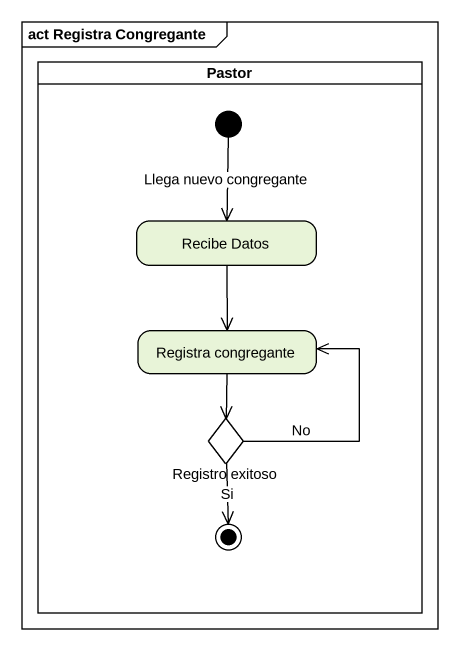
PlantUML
@startuml
mainframe act Registra Congregante
hide empty description
state Pastor <<partition>> {
  state "Recibe Datos" as Recibe_Datos
  state "Registra congregante" as Registra_congregante
  state "Registro exitoso" as Registro_exitoso <<choice>>
  [*] --> Recibe_Datos : Llega nuevo congregante
  Registro_exitoso --> [*] : Si
}
Recibe_Datos --> Registra_congregante
Registra_congregante --> Registro_exitoso
Registro_exitoso -up-> Registra_congregante : No
@enduml
